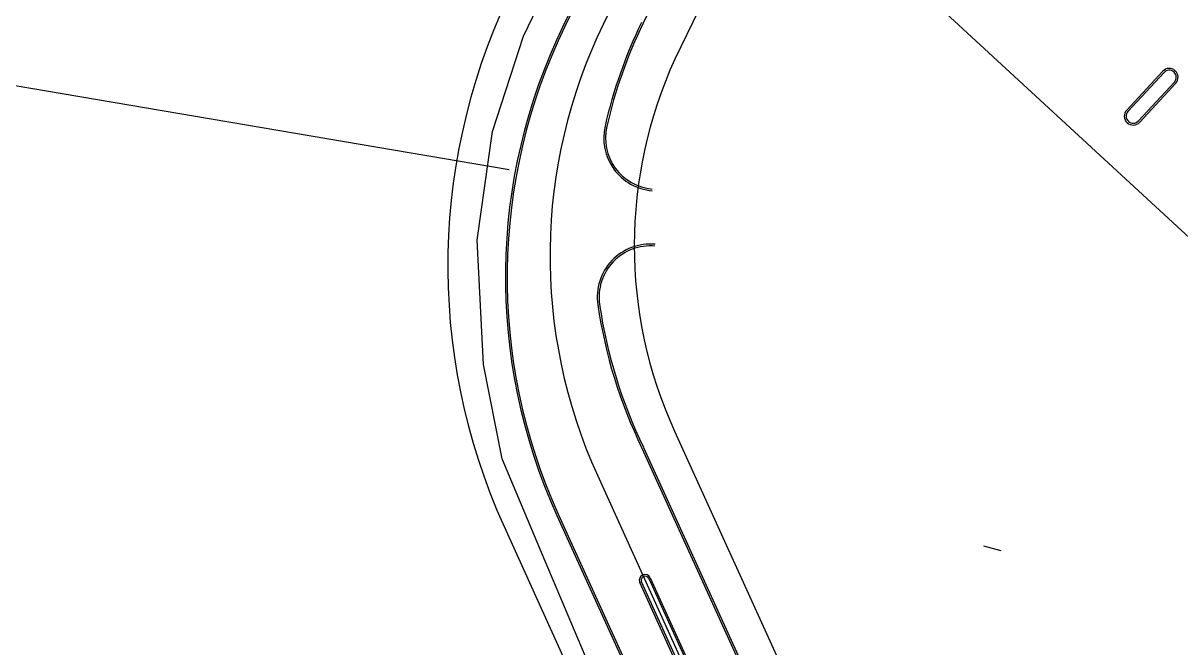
# Model space of a CAD drawing. Extents: x 5056 to 8489, y 7656 to 10510.
# Drawn here: x 5805 to 6459, y 9709 to 10062 of the extents above; entities that cross this region are included whole.
import ezdxf

# ---------------------------------------------------------------- set-up
doc = ezdxf.new("R2010")
doc.units = 0
for name, color, linetype in [('Ex Easements', 7, 'Continuous'), ('Ex Parcels', 7, 'Continuous'), ('Ex Roads', 7, 'Continuous'), ('Ex Utilities', 7, 'Continuous')]:
    doc.layers.add(name, color=color, linetype=linetype)

msp = doc.modelspace()

# ---------------------------------------------------------------- linework, layer by layer
at = {"layer": 'Ex Easements'}
for p, q in [((6266.53, 10233.64), (6173.39, 10041.67)), ((6173.25, 9831.23), (6286.46, 9581.8)), ((6076.9, 9777.35), (6187.37, 9533.98))]:
    msp.add_line(p, q, dxfattribs=at)
for centre, radius, start, end in [((6401.33, 9924.55), 356.26, 153.1451, 204.40311), ((6403.82, 9936.3), 253.38, 155.42604, 204.49766)]:
    msp.add_arc(centre, radius, start, end, dxfattribs=at)
at = {"layer": 'Ex Parcels'}
msp.add_line((6079.67, 9979.08), (5776.5, 10030.57), dxfattribs=at)
at = {"layer": 'Ex Roads'}
for p, q in [((6226.05, 10253.28), (6132.9, 10061.32)), ((6172.61, 10188.97), (6110.32, 10060.6)), ((6173.51, 10188.53), (6111.22, 10060.16)), ((6211.27, 10177.02), (6155.48, 10062.04)), ((6292.26, 10099.42), (6572.06, 9840.84)), ((6428.71, 10012.81), (6449.07, 10034.84)), ((6429.45, 10012.13), (6449.81, 10034.16)), ((6435.32, 10006.7), (6455.68, 10028.73)), ((6436.05, 10006.02), (6456.42, 10028.05)), ((6428.99, 10005.74), (6428.99, 10005.74)), ((6154.78, 9821.72), (6256.85, 9596.84)), ((6155.69, 9822.13), (6257.76, 9597.25)), ((6129.63, 9806.36), (6254.4, 9531.47)), ((6106.76, 9783.54), (6205.95, 9565.02)), ((6107.67, 9783.96), (6206.86, 9565.43)), ((6347.87, 9766.42), (6357.56, 9763.88)), ((6155.2, 9750.01), (6155.2, 9750.01)), ((6230.73, 9575.74), (6153.59, 9745.71))]:
    msp.add_line(p, q, dxfattribs=at)
for points in [[(6158.59, 9747.98), (6235.74, 9578.02)], [(6159.51, 9748.39), (6236.65, 9578.43)], [(6231.64, 9576.16), (6154.5, 9746.12)]]:
    msp.add_lwpolyline(points, dxfattribs=at)
for centre, radius, start, end in [((6401.99, 9942.42), 275, 154.11564, 167.10005), ((6401.99, 9942.42), 274, 154.11564, 167.10005), ((6403.61, 9918.28), 326, 154.11564, 204.41278), ((6403.61, 9918.28), 325, 154.11564, 204.41278), ((6402.8, 9930.35), 300, 154.11564, 204.41278), ((6452.74, 10031.45), 5, 47.25722, 137.25722), ((6452.74, 10031.45), 4, 47.25722, 137.25722), ((6452.74, 10031.45), 4, 317.25722, 47.25722), ((6452.74, 10031.45), 5, 317.25722, 47.25722), ((6432.38, 10009.41), 5, 137.25722, 227.25722), ((6432.38, 10009.41), 4, 137.25722, 227.25722), ((6163.17, 9997.12), 30, 167.10005, 264.85284), ((6163.17, 9997.12), 29, 167.10005, 264.85284), ((6432.38, 10009.41), 5, 227.25722, 317.25722), ((6432.38, 10009.41), 4, 227.25722, 317.25722), ((6159.54, 9907.08), 30, 84.85284, 188.25829), ((6159.54, 9907.08), 29, 84.85284, 188.25829), ((6403.13, 9942.44), 276.14, 188.25829, 205.92383), ((6403.13, 9942.44), 275.14, 188.25829, 205.92383), ((6156.55, 9747.05), 3.25, 114.41278, 204.41278), ((6156.55, 9747.05), 2.25, 114.41278, 204.41278), ((6156.55, 9747.05), 3.25, 24.41278, 114.41278), ((6156.55, 9747.05), 2.25, 24.41278, 114.41278)]:
    msp.add_arc(centre, radius, start, end, dxfattribs=at)
at = {"layer": 'Ex Utilities'}
for p, q in [((6087.78, 10054.67), (6191.81, 10269.89)), ((6070.36, 10000.74), (6087.78, 10054.67)), ((6061.75, 9939.27), (6070.36, 10000.74)), ((6065.26, 9868.95), (6061.75, 9939.27)), ((6075.81, 9815.64), (6065.26, 9868.95)), ((6098.09, 9762.63), (6075.81, 9815.64)), ((6143.05, 9656.02), (6098.09, 9762.63))]:
    msp.add_line(p, q, dxfattribs=at)

doc.saveas('drawing.dxf')
